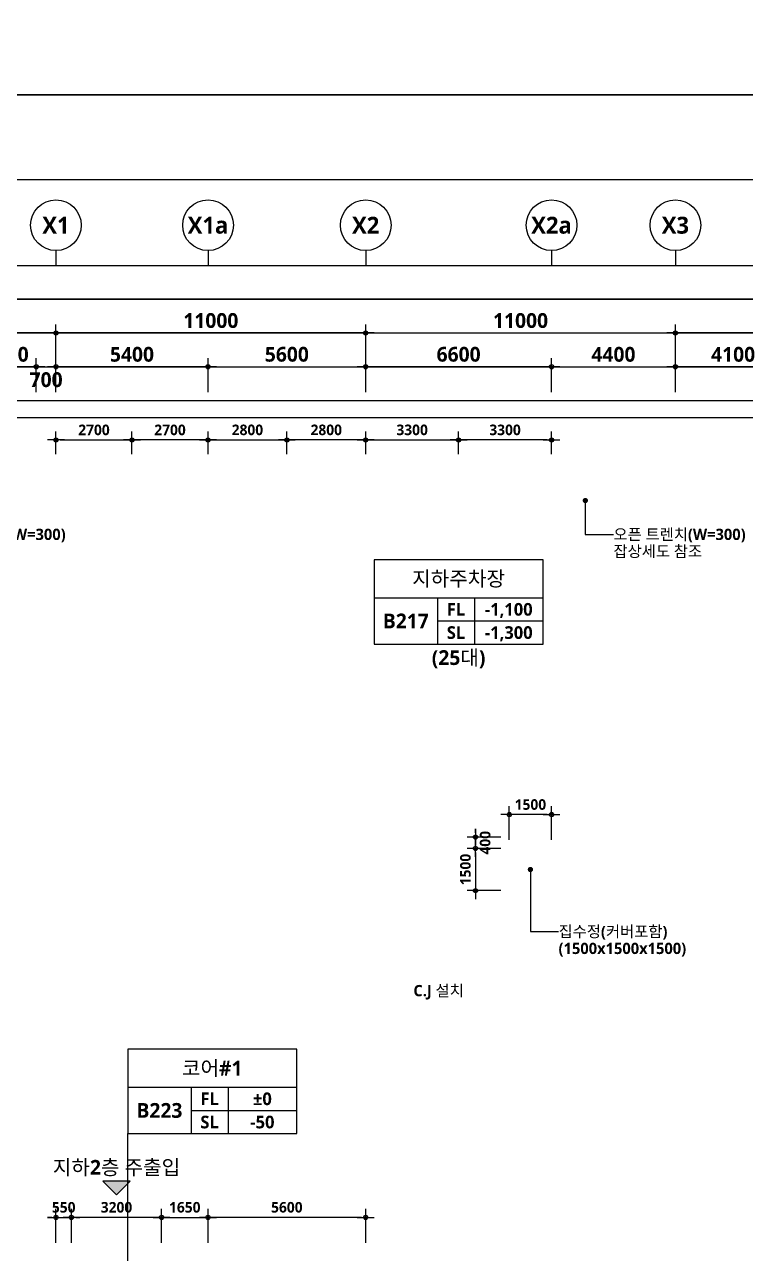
# Model space of a CAD drawing. Header units: millimetres. Extents: x -63924 to 190228206, y 0 to 456875599.
# Drawn here: x 28405 to 54007, y 84871 to 128498 of the extents above; entities that cross this region are included whole.
import ezdxf
from ezdxf.enums import TextEntityAlignment as Align

# ---------------------------------------------------------------- set-up
doc = ezdxf.new("R2010")
doc.units = ezdxf.units.MM
doc.header["$LTSCALE"] = 150
doc.header["$MEASUREMENT"] = 0
doc.header["$PDSIZE"] = -10
doc.layers.get('0').update_dxf_attribs({"linetype": 'CONTINUOUS'})
doc.layers.get('Defpoints').update_dxf_attribs({"color": 153, "linetype": 'CONTINUOUS'})
for name, color, linetype in [('A-ANNO-DIM', 4, 'CONTINUOUS'), ('A-ANNO-ENT', 1, 'CONTINUOUS'), ('A-ANNO-GRA1', 7, 'CONTINUOUS'), ('A-ANNO-LEAD', 4, 'CONTINUOUS'), ('A-ANNO-TEXT1', 7, 'CONTINUOUS'), ('A-ANNO-TEXT2', 3, 'CONTINUOUS'), ('A-ST-AXIS-BUB', 7, 'CONTINUOUS'), ('A-ST-AXIS-DIM', 7, 'CONTINUOUS')]:
    doc.layers.add(name, color=color, linetype=linetype)
for name, color, linetype, plot in [('Defpoint', 161, 'CONTINUOUS', False), ('G(그리드1)', 185, 'CONTINUOUS', False), ('G(그리드2)', 235, 'CONTINUOUS', False)]:
    doc.layers.add(name, color=color, linetype=linetype, plot=plot)
doc.styles.add('2020음성 1차', font='')
doc.styles.add('SH_나눔', font='')
doc.styles.add('SH_대대리576', font='')
doc.styles.add('SH_진천_나눔', font='')
doc.styles.get('2020음성 1차').set_extended_font_data('NanumGothic', bold=True)
doc.styles.get('SH_나눔').set_extended_font_data('NanumGothic', bold=True)
doc.styles.get('SH_대대리576').set_extended_font_data('NanumGothic', bold=True)
doc.styles.get('SH_진천_나눔').set_extended_font_data('NanumGothic', bold=True)
doc.dimstyles.new('SHP 300', dxfattribs={"dimscale": 150, "dimtxt": 3.5, "dimasz": 1, "dimexe": 2, "dimexo": 2, "dimgap": 1, "dimtad": 1, "dimdec": 0, "dimzin": 0, "dimdsep": 46, "dimtxsty": 'SH_대대리576', "dimblk": 'DIMDOT', "dimcen": 0.09, "dimclrt": 3, "dimadec": 0, "dimazin": 1, "dimtfac": 1, "dimtdec": 0, "dimtix": 1, "dimtmove": 2, "dimatfit": 0, "dimldrblk": 'DIMDOT', "dimfxl": 1, "dimtolj": 1, "dimtzin": 0, "dimarcsym": 0})
doc.dimstyles.new('SHP300내부', dxfattribs={"dimscale": 150, "dimtxt": 2.5, "dimasz": 1, "dimexe": 2, "dimexo": 2, "dimgap": 1, "dimtad": 1, "dimdec": 0, "dimzin": 0, "dimdsep": 46, "dimtxsty": 'SH_대대리576', "dimblk": 'DIMDOT', "dimcen": 0.09, "dimclrd": 256, "dimclre": 256, "dimclrt": 3, "dimadec": 0, "dimazin": 1, "dimtfac": 1, "dimtdec": 0, "dimtix": 1, "dimtmove": 2, "dimatfit": 0, "dimldrblk": 'DIMDOT', "dimfxl": 1, "dimtolj": 1, "dimtzin": 0, "dimlwd": -1, "dimlwe": -1, "dimarcsym": 0})

# ---------------------------------------------------------------- blocks, each defined once
blk = doc.blocks.new('DIMDOT')
at = {"color": 0}
blk.add_line((-2, 0), (2, 0), dxfattribs=at)
for radius in [0.5, 0.25]:
    blk.add_circle((0, 0), radius, dxfattribs=at)
blk = doc.blocks.new('*D23')
at = {"layer": 'A-ST-AXIS-DIM', "color": 0, "lineweight": -2, "transparency": 16777216}
for p, q in [((51520, 115450), (51520, 117850)), ((62520, 115450), (62520, 117850)), ((62370, 117550), (51670, 117550))]:
    blk.add_line(p, q, dxfattribs=at)
at = {"layer": 'Defpoints', "color": 0, "transparency": 16777216}
for p in [(51520, 117550), (51520, 115150), (62520, 115150)]:
    blk.add_point(p, dxfattribs=at)
at = {"layer": 'A-ST-AXIS-DIM', "color": 0, "linetype": 'ByBlock', "lineweight": -2, "transparency": 16777216, "xscale": 150, "yscale": 150, "zscale": 150, "rotation": 180}
blk.add_blockref('DIMDOT', (51520, 117550), dxfattribs=at)
at = {"layer": 'A-ST-AXIS-DIM', "color": 0, "linetype": 'ByBlock', "lineweight": -2, "transparency": 16777216, "xscale": 150, "yscale": 150, "zscale": 150}
blk.add_blockref('DIMDOT', (62520, 117550), dxfattribs=at)
at = {"layer": 'A-ST-AXIS-DIM', "color": 3, "transparency": 16777216, "insert": (57020, 117988), "char_height": 525, "attachment_point": 5, "style": 'SH_대대리576'}
blk.add_mtext('\\A1;11000', dxfattribs=at)
blk = doc.blocks.new('*D24')
at = {"layer": 'A-ST-AXIS-DIM', "color": 0, "lineweight": -2, "transparency": 16777216}
for p, q in [((40520, 115450), (40520, 117850)), ((51520, 115450), (51520, 117850)), ((40670, 117550), (51370, 117550))]:
    blk.add_line(p, q, dxfattribs=at)
at = {"layer": 'Defpoints', "color": 0, "transparency": 16777216}
for p in [(51520, 117550), (40520, 115150), (51520, 115150)]:
    blk.add_point(p, dxfattribs=at)
at = {"layer": 'A-ST-AXIS-DIM', "color": 0, "linetype": 'ByBlock', "lineweight": -2, "transparency": 16777216, "xscale": 150, "yscale": 150, "zscale": 150, "rotation": 180}
blk.add_blockref('DIMDOT', (40520, 117550), dxfattribs=at)
at = {"layer": 'A-ST-AXIS-DIM', "color": 0, "linetype": 'ByBlock', "lineweight": -2, "transparency": 16777216, "xscale": 150, "yscale": 150, "zscale": 150}
blk.add_blockref('DIMDOT', (51520, 117550), dxfattribs=at)
at = {"layer": 'A-ST-AXIS-DIM', "color": 3, "transparency": 16777216, "insert": (46020, 117988), "char_height": 525, "attachment_point": 5, "style": 'SH_대대리576'}
blk.add_mtext('\\A1;11000', dxfattribs=at)
blk = doc.blocks.new('*D25')
at = {"layer": 'A-ST-AXIS-DIM', "color": 0, "lineweight": -2, "transparency": 16777216}
for p, q in [((29520, 115450), (29520, 117850)), ((40520, 115450), (40520, 117850)), ((40370, 117550), (29670, 117550))]:
    blk.add_line(p, q, dxfattribs=at)
at = {"layer": 'Defpoints', "color": 0, "transparency": 16777216}
for p in [(29520, 117550), (29520, 115150), (40520, 115150)]:
    blk.add_point(p, dxfattribs=at)
at = {"layer": 'A-ST-AXIS-DIM', "color": 0, "linetype": 'ByBlock', "lineweight": -2, "transparency": 16777216, "xscale": 150, "yscale": 150, "zscale": 150, "rotation": 180}
blk.add_blockref('DIMDOT', (29520, 117550), dxfattribs=at)
at = {"layer": 'A-ST-AXIS-DIM', "color": 0, "linetype": 'ByBlock', "lineweight": -2, "transparency": 16777216, "xscale": 150, "yscale": 150, "zscale": 150}
blk.add_blockref('DIMDOT', (40520, 117550), dxfattribs=at)
at = {"layer": 'A-ST-AXIS-DIM', "color": 3, "transparency": 16777216, "insert": (35020, 117988), "char_height": 525, "attachment_point": 5, "style": 'SH_대대리576'}
blk.add_mtext('\\A1;11000', dxfattribs=at)
blk = doc.blocks.new('*D26')
at = {"layer": 'A-ST-AXIS-DIM', "color": 0, "lineweight": -2, "transparency": 16777216}
for p, q in [((13920, 115450), (13920, 117850)), ((29520, 115450), (29520, 117850)), ((29370, 117550), (14070, 117550))]:
    blk.add_line(p, q, dxfattribs=at)
at = {"layer": 'Defpoints', "color": 0, "transparency": 16777216}
for p in [(13920, 117550), (13920, 115150), (29520, 115150)]:
    blk.add_point(p, dxfattribs=at)
at = {"layer": 'A-ST-AXIS-DIM', "color": 0, "linetype": 'ByBlock', "lineweight": -2, "transparency": 16777216, "xscale": 150, "yscale": 150, "zscale": 150, "rotation": 180}
blk.add_blockref('DIMDOT', (13920, 117550), dxfattribs=at)
at = {"layer": 'A-ST-AXIS-DIM', "color": 0, "linetype": 'ByBlock', "lineweight": -2, "transparency": 16777216, "xscale": 150, "yscale": 150, "zscale": 150}
blk.add_blockref('DIMDOT', (29520, 117550), dxfattribs=at)
at = {"layer": 'A-ST-AXIS-DIM', "color": 3, "transparency": 16777216, "insert": (21720, 117990), "char_height": 525, "attachment_point": 5, "style": 'SH_대대리576'}
blk.add_mtext('\\A1;15600', dxfattribs=at)
blk = doc.blocks.new('A-ST-AXIS-BUB-1')
at = {"layer": 'A-ST-AXIS-BUB'}
blk.add_line((0, 350), (0, 0), dxfattribs=at)
blk.add_circle((0, 950), 600, dxfattribs=at)
blk = doc.blocks.new('*D27')
at = {"layer": 'A-ST-AXIS-DIM', "color": 0, "lineweight": -2, "transparency": 16777216}
for p, q in [((26720, 115450), (26720, 116650)), ((28820, 115450), (28820, 116650)), ((28670, 116350), (26870, 116350))]:
    blk.add_line(p, q, dxfattribs=at)
at = {"layer": 'Defpoints', "color": 0, "transparency": 16777216}
for p in [(26720, 116350), (26720, 115150), (28820, 115150)]:
    blk.add_point(p, dxfattribs=at)
at = {"layer": 'A-ST-AXIS-DIM', "color": 0, "linetype": 'ByBlock', "lineweight": -2, "transparency": 16777216, "xscale": 150, "yscale": 150, "zscale": 150, "rotation": 180}
blk.add_blockref('DIMDOT', (26720, 116350), dxfattribs=at)
at = {"layer": 'A-ST-AXIS-DIM', "color": 0, "linetype": 'ByBlock', "lineweight": -2, "transparency": 16777216, "xscale": 150, "yscale": 150, "zscale": 150}
blk.add_blockref('DIMDOT', (28820, 116350), dxfattribs=at)
at = {"layer": 'A-ST-AXIS-DIM', "color": 3, "transparency": 16777216, "insert": (27770, 116789), "char_height": 525, "attachment_point": 5, "style": 'SH_대대리576'}
blk.add_mtext('\\A1;2100', dxfattribs=at)
blk = doc.blocks.new('*D307')
at = {"layer": 'A-ST-AXIS-DIM', "color": 0, "lineweight": -2, "transparency": 16777216}
for p, q in [((28820, 115450), (28820, 116650)), ((29520, 115450), (29520, 116650)), ((28970, 116350), (29370, 116350))]:
    blk.add_line(p, q, dxfattribs=at)
at = {"layer": 'Defpoints', "color": 0, "transparency": 16777216}
for p in [(29520, 116350), (28820, 115150), (29520, 115150)]:
    blk.add_point(p, dxfattribs=at)
at = {"layer": 'A-ST-AXIS-DIM', "color": 0, "linetype": 'ByBlock', "lineweight": -2, "transparency": 16777216, "xscale": 150, "yscale": 150, "zscale": 150, "rotation": 180}
blk.add_blockref('DIMDOT', (28820, 116350), dxfattribs=at)
at = {"layer": 'A-ST-AXIS-DIM', "color": 0, "linetype": 'ByBlock', "lineweight": -2, "transparency": 16777216, "xscale": 150, "yscale": 150, "zscale": 150}
blk.add_blockref('DIMDOT', (29520, 116350), dxfattribs=at)
at = {"layer": 'A-ST-AXIS-DIM', "color": 3, "transparency": 16777216, "insert": (29170, 115888), "char_height": 525, "attachment_point": 5, "style": 'SH_대대리576'}
blk.add_mtext('\\A1;700', dxfattribs=at)
blk = doc.blocks.new('*D308')
at = {"layer": 'A-ST-AXIS-DIM', "color": 0, "lineweight": -2, "transparency": 16777216}
for p, q in [((29520, 115450), (29520, 116650)), ((34920, 115450), (34920, 116650)), ((34770, 116350), (29670, 116350))]:
    blk.add_line(p, q, dxfattribs=at)
at = {"layer": 'Defpoints', "color": 0, "transparency": 16777216}
for p in [(29520, 116350), (29520, 115150), (34920, 115150)]:
    blk.add_point(p, dxfattribs=at)
at = {"layer": 'A-ST-AXIS-DIM', "color": 0, "linetype": 'ByBlock', "lineweight": -2, "transparency": 16777216, "xscale": 150, "yscale": 150, "zscale": 150, "rotation": 180}
blk.add_blockref('DIMDOT', (29520, 116350), dxfattribs=at)
at = {"layer": 'A-ST-AXIS-DIM', "color": 0, "linetype": 'ByBlock', "lineweight": -2, "transparency": 16777216, "xscale": 150, "yscale": 150, "zscale": 150}
blk.add_blockref('DIMDOT', (34920, 116350), dxfattribs=at)
at = {"layer": 'A-ST-AXIS-DIM', "color": 3, "transparency": 16777216, "insert": (32220, 116789), "char_height": 525, "attachment_point": 5, "style": 'SH_대대리576'}
blk.add_mtext('\\A1;5400', dxfattribs=at)
blk = doc.blocks.new('*D309')
at = {"layer": 'A-ST-AXIS-DIM', "color": 0, "lineweight": -2, "transparency": 16777216}
for p, q in [((34920, 115450), (34920, 116650)), ((40520, 115450), (40520, 116650)), ((35070, 116350), (40370, 116350))]:
    blk.add_line(p, q, dxfattribs=at)
at = {"layer": 'Defpoints', "color": 0, "transparency": 16777216}
for p in [(40520, 116350), (34920, 115150), (40520, 115150)]:
    blk.add_point(p, dxfattribs=at)
at = {"layer": 'A-ST-AXIS-DIM', "color": 0, "linetype": 'ByBlock', "lineweight": -2, "transparency": 16777216, "xscale": 150, "yscale": 150, "zscale": 150, "rotation": 180}
blk.add_blockref('DIMDOT', (34920, 116350), dxfattribs=at)
at = {"layer": 'A-ST-AXIS-DIM', "color": 0, "linetype": 'ByBlock', "lineweight": -2, "transparency": 16777216, "xscale": 150, "yscale": 150, "zscale": 150}
blk.add_blockref('DIMDOT', (40520, 116350), dxfattribs=at)
at = {"layer": 'A-ST-AXIS-DIM', "color": 3, "transparency": 16777216, "insert": (37720, 116790), "char_height": 525, "attachment_point": 5, "style": 'SH_대대리576'}
blk.add_mtext('\\A1;5600', dxfattribs=at)
blk = doc.blocks.new('*D310')
at = {"layer": 'A-ST-AXIS-DIM', "color": 0, "lineweight": -2, "transparency": 16777216}
for p, q in [((40520, 115450), (40520, 116650)), ((47120, 115450), (47120, 116650)), ((46970, 116350), (40670, 116350))]:
    blk.add_line(p, q, dxfattribs=at)
at = {"layer": 'Defpoints', "color": 0, "transparency": 16777216}
for p in [(40520, 116350), (40520, 115150), (47120, 115150)]:
    blk.add_point(p, dxfattribs=at)
at = {"layer": 'A-ST-AXIS-DIM', "color": 0, "linetype": 'ByBlock', "lineweight": -2, "transparency": 16777216, "xscale": 150, "yscale": 150, "zscale": 150, "rotation": 180}
blk.add_blockref('DIMDOT', (40520, 116350), dxfattribs=at)
at = {"layer": 'A-ST-AXIS-DIM', "color": 0, "linetype": 'ByBlock', "lineweight": -2, "transparency": 16777216, "xscale": 150, "yscale": 150, "zscale": 150}
blk.add_blockref('DIMDOT', (47120, 116350), dxfattribs=at)
at = {"layer": 'A-ST-AXIS-DIM', "color": 3, "transparency": 16777216, "insert": (43820, 116790), "char_height": 525, "attachment_point": 5, "style": 'SH_대대리576'}
blk.add_mtext('\\A1;6600', dxfattribs=at)
blk = doc.blocks.new('*D311')
at = {"layer": 'A-ST-AXIS-DIM', "color": 0, "lineweight": -2, "transparency": 16777216}
for p, q in [((47120, 115450), (47120, 116650)), ((51520, 115450), (51520, 116650)), ((47270, 116350), (51370, 116350))]:
    blk.add_line(p, q, dxfattribs=at)
at = {"layer": 'Defpoints', "color": 0, "transparency": 16777216}
for p in [(51520, 116350), (47120, 115150), (51520, 115150)]:
    blk.add_point(p, dxfattribs=at)
at = {"layer": 'A-ST-AXIS-DIM', "color": 0, "linetype": 'ByBlock', "lineweight": -2, "transparency": 16777216, "xscale": 150, "yscale": 150, "zscale": 150, "rotation": 180}
blk.add_blockref('DIMDOT', (47120, 116350), dxfattribs=at)
at = {"layer": 'A-ST-AXIS-DIM', "color": 0, "linetype": 'ByBlock', "lineweight": -2, "transparency": 16777216, "xscale": 150, "yscale": 150, "zscale": 150}
blk.add_blockref('DIMDOT', (51520, 116350), dxfattribs=at)
at = {"layer": 'A-ST-AXIS-DIM', "color": 3, "transparency": 16777216, "insert": (49320, 116788), "char_height": 525, "attachment_point": 5, "style": 'SH_대대리576'}
blk.add_mtext('\\A1;4400', dxfattribs=at)
blk = doc.blocks.new('*D312')
at = {"layer": 'A-ST-AXIS-DIM', "color": 0, "lineweight": -2, "transparency": 16777216}
for p, q in [((51520, 115450), (51520, 116650)), ((55620, 115450), (55620, 116650)), ((55470, 116350), (51670, 116350))]:
    blk.add_line(p, q, dxfattribs=at)
at = {"layer": 'Defpoints', "color": 0, "transparency": 16777216}
for p in [(51520, 116350), (51520, 115150), (55620, 115150)]:
    blk.add_point(p, dxfattribs=at)
at = {"layer": 'A-ST-AXIS-DIM', "color": 0, "linetype": 'ByBlock', "lineweight": -2, "transparency": 16777216, "xscale": 150, "yscale": 150, "zscale": 150, "rotation": 180}
blk.add_blockref('DIMDOT', (51520, 116350), dxfattribs=at)
at = {"layer": 'A-ST-AXIS-DIM', "color": 0, "linetype": 'ByBlock', "lineweight": -2, "transparency": 16777216, "xscale": 150, "yscale": 150, "zscale": 150}
blk.add_blockref('DIMDOT', (55620, 116350), dxfattribs=at)
at = {"layer": 'A-ST-AXIS-DIM', "color": 3, "transparency": 16777216, "insert": (53570, 116788), "char_height": 525, "attachment_point": 5, "style": 'SH_대대리576'}
blk.add_mtext('\\A1;4100', dxfattribs=at)
blk = doc.blocks.new('*D365')
at = {"layer": 'A-ANNO-DIM', "transparency": 16777216}
for p, q in [((29520, 113250), (29520, 114050)), ((32220, 113250), (32220, 114050)), ((29670, 113750), (32070, 113750))]:
    blk.add_line(p, q, dxfattribs=at)
at = {"layer": 'Defpoints', "color": 0, "transparency": 16777216}
for p in [(32220, 113750), (29520, 112950), (32220, 112950)]:
    blk.add_point(p, dxfattribs=at)
at = {"layer": 'A-ANNO-DIM', "linetype": 'ByBlock', "transparency": 16777216, "xscale": 150, "yscale": 150, "zscale": 150, "rotation": 180}
blk.add_blockref('DIMDOT', (29520, 113750), dxfattribs=at)
at = {"layer": 'A-ANNO-DIM', "linetype": 'ByBlock', "transparency": 16777216, "xscale": 150, "yscale": 150, "zscale": 150}
blk.add_blockref('DIMDOT', (32220, 113750), dxfattribs=at)
at = {"layer": 'A-ANNO-DIM', "color": 3, "transparency": 16777216, "insert": (30870, 114106), "char_height": 375, "attachment_point": 5, "style": 'SH_대대리576'}
blk.add_mtext('\\A1;2700', dxfattribs=at)
blk = doc.blocks.new('*D366')
at = {"layer": 'A-ANNO-DIM', "transparency": 16777216}
for p, q in [((32220, 113250), (32220, 114050)), ((34920, 113250), (34920, 114050)), ((34770, 113750), (32370, 113750))]:
    blk.add_line(p, q, dxfattribs=at)
at = {"layer": 'Defpoints', "color": 0, "transparency": 16777216}
for p in [(32220, 113750), (32220, 112950), (34920, 112950)]:
    blk.add_point(p, dxfattribs=at)
at = {"layer": 'A-ANNO-DIM', "linetype": 'ByBlock', "transparency": 16777216, "xscale": 150, "yscale": 150, "zscale": 150, "rotation": 180}
blk.add_blockref('DIMDOT', (32220, 113750), dxfattribs=at)
at = {"layer": 'A-ANNO-DIM', "linetype": 'ByBlock', "transparency": 16777216, "xscale": 150, "yscale": 150, "zscale": 150}
blk.add_blockref('DIMDOT', (34920, 113750), dxfattribs=at)
at = {"layer": 'A-ANNO-DIM', "color": 3, "transparency": 16777216, "insert": (33570, 114106), "char_height": 375, "attachment_point": 5, "style": 'SH_대대리576'}
blk.add_mtext('\\A1;2700', dxfattribs=at)
blk = doc.blocks.new('*D367')
at = {"layer": 'A-ANNO-DIM', "transparency": 16777216}
for p, q in [((37720, 113250), (37720, 114050)), ((40520, 113250), (40520, 114050)), ((40370, 113750), (37870, 113750))]:
    blk.add_line(p, q, dxfattribs=at)
at = {"layer": 'Defpoints', "color": 0, "transparency": 16777216}
for p in [(37720, 113750), (37720, 112950), (40520, 112950)]:
    blk.add_point(p, dxfattribs=at)
at = {"layer": 'A-ANNO-DIM', "linetype": 'ByBlock', "transparency": 16777216, "xscale": 150, "yscale": 150, "zscale": 150, "rotation": 180}
blk.add_blockref('DIMDOT', (37720, 113750), dxfattribs=at)
at = {"layer": 'A-ANNO-DIM', "linetype": 'ByBlock', "transparency": 16777216, "xscale": 150, "yscale": 150, "zscale": 150}
blk.add_blockref('DIMDOT', (40520, 113750), dxfattribs=at)
at = {"layer": 'A-ANNO-DIM', "color": 3, "transparency": 16777216, "insert": (39120, 114107), "char_height": 375, "attachment_point": 5, "style": 'SH_대대리576'}
blk.add_mtext('\\A1;2800', dxfattribs=at)
blk = doc.blocks.new('*D368')
at = {"layer": 'A-ANNO-DIM', "transparency": 16777216}
for p, q in [((34920, 113250), (34920, 114050)), ((37720, 113250), (37720, 114050)), ((35070, 113750), (37570, 113750))]:
    blk.add_line(p, q, dxfattribs=at)
at = {"layer": 'Defpoints', "color": 0, "transparency": 16777216}
for p in [(37720, 113750), (34920, 112950), (37720, 112950)]:
    blk.add_point(p, dxfattribs=at)
at = {"layer": 'A-ANNO-DIM', "linetype": 'ByBlock', "transparency": 16777216, "xscale": 150, "yscale": 150, "zscale": 150, "rotation": 180}
blk.add_blockref('DIMDOT', (34920, 113750), dxfattribs=at)
at = {"layer": 'A-ANNO-DIM', "linetype": 'ByBlock', "transparency": 16777216, "xscale": 150, "yscale": 150, "zscale": 150}
blk.add_blockref('DIMDOT', (37720, 113750), dxfattribs=at)
at = {"layer": 'A-ANNO-DIM', "color": 3, "transparency": 16777216, "insert": (36320, 114107), "char_height": 375, "attachment_point": 5, "style": 'SH_대대리576'}
blk.add_mtext('\\A1;2800', dxfattribs=at)
blk = doc.blocks.new('*D369')
at = {"layer": 'A-ANNO-DIM', "transparency": 16777216}
for p, q in [((40520, 113250), (40520, 114050)), ((43820, 113250), (43820, 114050)), ((40670, 113750), (43670, 113750))]:
    blk.add_line(p, q, dxfattribs=at)
at = {"layer": 'Defpoints', "color": 0, "transparency": 16777216}
for p in [(43820, 113750), (40520, 112950), (43820, 112950)]:
    blk.add_point(p, dxfattribs=at)
at = {"layer": 'A-ANNO-DIM', "linetype": 'ByBlock', "transparency": 16777216, "xscale": 150, "yscale": 150, "zscale": 150, "rotation": 180}
blk.add_blockref('DIMDOT', (40520, 113750), dxfattribs=at)
at = {"layer": 'A-ANNO-DIM', "linetype": 'ByBlock', "transparency": 16777216, "xscale": 150, "yscale": 150, "zscale": 150}
blk.add_blockref('DIMDOT', (43820, 113750), dxfattribs=at)
at = {"layer": 'A-ANNO-DIM', "color": 3, "transparency": 16777216, "insert": (42170, 114107), "char_height": 375, "attachment_point": 5, "style": 'SH_대대리576'}
blk.add_mtext('\\A1;3300', dxfattribs=at)
blk = doc.blocks.new('*D370')
at = {"layer": 'A-ANNO-DIM', "transparency": 16777216}
for p, q in [((43820, 113250), (43820, 114050)), ((47120, 113250), (47120, 114050)), ((46970, 113750), (43970, 113750))]:
    blk.add_line(p, q, dxfattribs=at)
at = {"layer": 'Defpoints', "color": 0, "transparency": 16777216}
for p in [(43820, 113750), (43820, 112950), (47120, 112950)]:
    blk.add_point(p, dxfattribs=at)
at = {"layer": 'A-ANNO-DIM', "linetype": 'ByBlock', "transparency": 16777216, "xscale": 150, "yscale": 150, "zscale": 150, "rotation": 180}
blk.add_blockref('DIMDOT', (43820, 113750), dxfattribs=at)
at = {"layer": 'A-ANNO-DIM', "linetype": 'ByBlock', "transparency": 16777216, "xscale": 150, "yscale": 150, "zscale": 150}
blk.add_blockref('DIMDOT', (47120, 113750), dxfattribs=at)
at = {"layer": 'A-ANNO-DIM', "color": 3, "transparency": 16777216, "insert": (45470, 114107), "char_height": 375, "attachment_point": 5, "style": 'SH_대대리576'}
blk.add_mtext('\\A1;3300', dxfattribs=at)
blk = doc.blocks.new('*D411')
at = {"layer": 'A-ANNO-DIM', "transparency": 16777216}
for p, q in [((29520, 85250), (29520, 86450)), ((30070, 85250), (30070, 86450)), ((29370, 86150), (29220, 86150)), ((29520, 86150), (30070, 86150)), ((30220, 86150), (30370, 86150))]:
    blk.add_line(p, q, dxfattribs=at)
at = {"layer": 'Defpoints', "color": 0, "transparency": 16777216}
for p in [(30070, 86150), (29520, 84950), (30070, 84950)]:
    blk.add_point(p, dxfattribs=at)
at = {"layer": 'A-ANNO-DIM', "linetype": 'ByBlock', "transparency": 16777216, "xscale": 150, "yscale": 150, "zscale": 150}
blk.add_blockref('DIMDOT', (29520, 86150), dxfattribs=at)
at = {"layer": 'A-ANNO-DIM', "linetype": 'ByBlock', "transparency": 16777216, "xscale": 150, "yscale": 150, "zscale": 150, "rotation": 180}
blk.add_blockref('DIMDOT', (30070, 86150), dxfattribs=at)
at = {"layer": 'A-ANNO-DIM', "color": 3, "transparency": 16777216, "insert": (29795, 86506), "char_height": 375, "attachment_point": 5, "style": 'SH_대대리576'}
blk.add_mtext('\\A1;550', dxfattribs=at)
blk = doc.blocks.new('*D412')
at = {"layer": 'A-ANNO-DIM', "transparency": 16777216}
for p, q in [((30070, 85250), (30070, 86450)), ((33270, 85250), (33270, 86450)), ((33120, 86150), (30220, 86150))]:
    blk.add_line(p, q, dxfattribs=at)
at = {"layer": 'Defpoints', "color": 0, "transparency": 16777216}
for p in [(30070, 86150), (30070, 84950), (33270, 84950)]:
    blk.add_point(p, dxfattribs=at)
at = {"layer": 'A-ANNO-DIM', "linetype": 'ByBlock', "transparency": 16777216, "xscale": 150, "yscale": 150, "zscale": 150, "rotation": 180}
blk.add_blockref('DIMDOT', (30070, 86150), dxfattribs=at)
at = {"layer": 'A-ANNO-DIM', "linetype": 'ByBlock', "transparency": 16777216, "xscale": 150, "yscale": 150, "zscale": 150}
blk.add_blockref('DIMDOT', (33270, 86150), dxfattribs=at)
at = {"layer": 'A-ANNO-DIM', "color": 3, "transparency": 16777216, "insert": (31670, 86507), "char_height": 375, "attachment_point": 5, "style": 'SH_대대리576'}
blk.add_mtext('\\A1;3200', dxfattribs=at)
blk = doc.blocks.new('*D419')
at = {"layer": 'A-ANNO-DIM', "transparency": 16777216}
for p, q in [((33270, 85250), (33270, 86450)), ((34920, 85250), (34920, 86450)), ((33420, 86150), (34770, 86150))]:
    blk.add_line(p, q, dxfattribs=at)
at = {"layer": 'Defpoints', "color": 0, "transparency": 16777216}
for p in [(34920, 86150), (33270, 84950), (34920, 84950)]:
    blk.add_point(p, dxfattribs=at)
at = {"layer": 'A-ANNO-DIM', "linetype": 'ByBlock', "transparency": 16777216, "xscale": 150, "yscale": 150, "zscale": 150, "rotation": 180}
blk.add_blockref('DIMDOT', (33270, 86150), dxfattribs=at)
at = {"layer": 'A-ANNO-DIM', "linetype": 'ByBlock', "transparency": 16777216, "xscale": 150, "yscale": 150, "zscale": 150}
blk.add_blockref('DIMDOT', (34920, 86150), dxfattribs=at)
at = {"layer": 'A-ANNO-DIM', "color": 3, "transparency": 16777216, "insert": (34095, 86507), "char_height": 375, "attachment_point": 5, "style": 'SH_대대리576'}
blk.add_mtext('\\A1;1650', dxfattribs=at)
blk = doc.blocks.new('*D420')
at = {"layer": 'A-ANNO-DIM', "transparency": 16777216}
for p, q in [((34920, 85250), (34920, 86450)), ((40520, 85250), (40520, 86450)), ((40370, 86150), (35070, 86150))]:
    blk.add_line(p, q, dxfattribs=at)
at = {"layer": 'Defpoints', "color": 0, "transparency": 16777216}
for p in [(34920, 86150), (34920, 84950), (40520, 84950)]:
    blk.add_point(p, dxfattribs=at)
at = {"layer": 'A-ANNO-DIM', "linetype": 'ByBlock', "transparency": 16777216, "xscale": 150, "yscale": 150, "zscale": 150, "rotation": 180}
blk.add_blockref('DIMDOT', (34920, 86150), dxfattribs=at)
at = {"layer": 'A-ANNO-DIM', "linetype": 'ByBlock', "transparency": 16777216, "xscale": 150, "yscale": 150, "zscale": 150}
blk.add_blockref('DIMDOT', (40520, 86150), dxfattribs=at)
at = {"layer": 'A-ANNO-DIM', "color": 3, "transparency": 16777216, "insert": (37720, 86507), "char_height": 375, "attachment_point": 5, "style": 'SH_대대리576'}
blk.add_mtext('\\A1;5600', dxfattribs=at)
blk = doc.blocks.new('G$C9D92D8A7')
at = {"layer": 'A-ANNO-GRA1'}
for p, q in [((0, 11), (40, 11)), ((15, 11), (15, 0)), ((23.75, 11), (23.75, 0)), ((15, 5.5), (40, 5.5))]:
    blk.add_line(p, q, dxfattribs=at)
blk.add_lwpolyline([(0, 20), (0, 0), (40, 0), (40, 20)], close=True, dxfattribs=at)
at = {"style": '2020음성 1차'}
for tag, height, p in [('실명', 3.5, (20, 15.5)), ('마감레벨', 3, (31.875, 8.25)), ('실번호', 3.5, (7.5, 5.5)), ('구조레벨', 3, (31.875, 2.75))]:
    blk.add_attdef(tag, text='', height=height, dxfattribs=at).set_placement(p, align=Align.MIDDLE_CENTER)
at = {"layer": 'A-ANNO-TEXT1', "style": 'SH_나눔'}
for s, p in [('FL', (19.375, 8.25)), ('SL', (19.375, 2.75))]:
    blk.add_text(s, height=3, dxfattribs=at).set_placement(p, align=Align.MIDDLE)
blk = doc.blocks.new('*D1768')
at = {"layer": 'A-ANNO-DIM', "transparency": 16777216}
for p, q in [((45320, 99250), (44120, 99250)), ((44420, 99100), (44420, 97900)), ((45320, 97750), (44120, 97750))]:
    blk.add_line(p, q, dxfattribs=at)
at = {"layer": 'Defpoints', "color": 0, "transparency": 16777216}
for p in [(45620, 99250), (44420, 97750), (45620, 97750)]:
    blk.add_point(p, dxfattribs=at)
at = {"layer": 'A-ANNO-DIM', "linetype": 'ByBlock', "transparency": 16777216, "xscale": 150, "yscale": 150, "zscale": 150}
for p, rotation in [((44420, 99250), 90), ((44420, 97750), 270)]:
    blk.add_blockref('DIMDOT', p, dxfattribs=dict(at, rotation=rotation))
at = {"layer": 'A-ANNO-DIM', "color": 3, "transparency": 16777216, "insert": (44064, 98500), "char_height": 375, "attachment_point": 5, "rotation": 90, "style": 'SH_대대리576'}
blk.add_mtext('\\A1;1500', dxfattribs=at)
blk = doc.blocks.new('*D1769')
at = {"layer": 'A-ANNO-DIM', "transparency": 16777216}
for p, q in [((44420, 99800), (44420, 99950)), ((45320, 99650), (44120, 99650)), ((44420, 99250), (44420, 99650)), ((45320, 99250), (44120, 99250)), ((44420, 99100), (44420, 98950))]:
    blk.add_line(p, q, dxfattribs=at)
at = {"layer": 'Defpoints', "color": 0, "transparency": 16777216}
for p in [(44420, 99650), (45620, 99650), (45620, 99250)]:
    blk.add_point(p, dxfattribs=at)
at = {"layer": 'A-ANNO-DIM', "linetype": 'ByBlock', "transparency": 16777216, "xscale": 150, "yscale": 150, "zscale": 150}
for p, rotation in [((44420, 99650), 270), ((44420, 99250), 90)]:
    blk.add_blockref('DIMDOT', p, dxfattribs=dict(at, rotation=rotation))
at = {"layer": 'A-ANNO-DIM', "color": 3, "transparency": 16777216, "insert": (44764, 99450), "char_height": 375, "attachment_point": 5, "rotation": 90, "style": 'SH_대대리576'}
blk.add_mtext('\\A1;400', dxfattribs=at)
blk = doc.blocks.new('*D1770')
at = {"layer": 'A-ANNO-DIM', "transparency": 16777216}
for p, q in [((45620, 99550), (45620, 100750)), ((46970, 100450), (45770, 100450)), ((47120, 99550), (47120, 100750))]:
    blk.add_line(p, q, dxfattribs=at)
at = {"layer": 'Defpoints', "color": 0, "transparency": 16777216}
for p in [(45620, 100450), (45620, 99250), (47120, 99250)]:
    blk.add_point(p, dxfattribs=at)
at = {"layer": 'A-ANNO-DIM', "linetype": 'ByBlock', "transparency": 16777216, "xscale": 150, "yscale": 150, "zscale": 150, "rotation": 180}
blk.add_blockref('DIMDOT', (45620, 100450), dxfattribs=at)
at = {"layer": 'A-ANNO-DIM', "linetype": 'ByBlock', "transparency": 16777216, "xscale": 150, "yscale": 150, "zscale": 150}
blk.add_blockref('DIMDOT', (47120, 100450), dxfattribs=at)
at = {"layer": 'A-ANNO-DIM', "color": 3, "transparency": 16777216, "insert": (46370, 100806), "char_height": 375, "attachment_point": 5, "style": 'SH_대대리576'}
blk.add_mtext('\\A1;1500', dxfattribs=at)

msp = doc.modelspace()

# ---------------------------------------------------------------- hatches: boundary and pattern name
at = {"layer": 'A-ANNO-ENT'}
msp.add_hatch(color=256, dxfattribs=at).paths.add_polyline_path([(31186, 87434), (32154, 87434), (31670, 86950)])

# ---------------------------------------------------------------- linework, layer by layer
msp.add_lwpolyline([(32070, 78800), (32070, 89122.8)])
msp.add_lwpolyline([(32154, 87434), (31186, 87434), (31670, 86950)], close=True, dxfattribs=at)
at = {"layer": 'A-ANNO-LEAD', "const_width": 93.8}
for points in [[(48320, 111646.9, -1), (48320, 111553.1, -1)], [(46370, 98546.9, -1), (46370, 98453.1, -1)]]:
    msp.add_lwpolyline(points, format="xyb", close=True, dxfattribs=at)
at = {"layer": 'A-ANNO-LEAD'}
for points in [[(48320, 111600), (48320, 110400), (49320, 110400)], [(46370, 98500), (46370, 96300), (47370, 96300)]]:
    msp.add_lwpolyline(points, dxfattribs=at)
msp.add_lwpolyline([(40520, 93000, 0, 83.3, 0), (40645, 93216.5, 0, 0, 0), (41213.5, 94201.2, 0, 0, 0), (42213.5, 94201.2, 0, 0, 0)], format="xyseb", dxfattribs=at)
at = {"layer": 'A-ST-AXIS-DIM'}
msp.add_line((81314.3, 118750), (14070, 118750), dxfattribs=at)
at = {"layer": 'Defpoint'}
for points in [[(0, 126000), (89100, 126000), (89100, 252000), (0, 252000)], [(0, 126000), (89100, 126000), (89100, 0), (0, 0)], [(0, 0), (89100, 0), (89100, 126000), (0, 126000)], [(3000, 123000), (86100, 123000), (86100, 16500), (3000, 16500)], [(3000, 123000), (86100, 123000), (86100, 16500), (3000, 16500)]]:
    msp.add_lwpolyline(points, close=True, dxfattribs=at)
at = {"layer": 'G(그리드1)'}
for points in [[(6120, 119950), (84920, 119950), (84920, 18550), (6120, 18550)], [(7320, 118750), (83720, 118750), (83720, 20750), (7320, 20750)], [(8520, 117550), (82520, 117550), (82520, 21950), (8520, 21950)], [(9720, 116350), (81320, 116350), (81320, 23150), (9720, 23150)], [(10920, 115150), (80120, 115150), (80120, 24350), (10920, 24350)]]:
    msp.add_lwpolyline(points, close=True, dxfattribs=at)
at = {"layer": 'G(그리드2)'}
msp.add_lwpolyline([(11520, 114550), (79520, 114550), (79520, 24950), (11520, 24950)], close=True, dxfattribs=at)

# ---------------------------------------------------------------- block references
at = {"layer": 'A-ANNO-TEXT1'}
ref = msp.add_blockref('G$C9D92D8A7', (40820, 106500), dxfattribs=dict(at, xscale=150, yscale=150, zscale=150))
ref.add_attrib('실명', '지하주차장', dxfattribs={"layer": 'A-ANNO-TEXT2', "height": 525, "style": '2020음성 1차'}).set_placement((43820, 108825, 103000), align=Align.MIDDLE_CENTER)
ref.add_attrib('실번호', 'B217', dxfattribs={"layer": 'A-ANNO-TEXT2', "height": 525, "style": '2020음성 1차'}).set_placement((41945, 107325, 103000), align=Align.MIDDLE_CENTER)
ref.add_attrib('마감레벨', '-1,100', dxfattribs={"height": 450, "style": '2020음성 1차'}).set_placement((45601.2, 107737.5, 103000), align=Align.MIDDLE_CENTER)
ref.add_attrib('구조레벨', '-1,300', dxfattribs={"height": 450, "style": '2020음성 1차'}).set_placement((45601.2, 106912.5, 103000), align=Align.MIDDLE_CENTER)
ref = msp.add_blockref('G$C9D92D8A7', (32070, 89122.8), dxfattribs=dict(at, xscale=150, yscale=150, zscale=150))
ref.add_attrib('실명', '코어#1', dxfattribs={"layer": 'A-ANNO-TEXT2', "height": 525, "style": '2020음성 1차'}).set_placement((35070, 91447.8, 309000), align=Align.MIDDLE_CENTER)
ref.add_attrib('실번호', 'B223', dxfattribs={"layer": 'A-ANNO-TEXT2', "height": 525, "style": '2020음성 1차'}).set_placement((33195, 89947.8, 309000), align=Align.MIDDLE_CENTER)
ref.add_attrib('마감레벨', '%%p0', dxfattribs={"height": 450, "style": '2020음성 1차'}).set_placement((36851.2, 90360.3, 309000), align=Align.MIDDLE_CENTER)
ref.add_attrib('구조레벨', '-50', dxfattribs={"height": 450, "style": '2020음성 1차'}).set_placement((36851.2, 89535.3, 309000), align=Align.MIDDLE_CENTER)
at = {"layer": 'A-ST-AXIS-BUB', "xscale": 1.5, "yscale": 1.5, "zscale": 1.5}
for p in [(29520, 119950), (34920, 119950), (40520, 119950), (47120, 119950), (51520, 119950)]:
    msp.add_blockref('A-ST-AXIS-BUB-1', p, dxfattribs=at)

# ---------------------------------------------------------------- texts
at = {"layer": 'A-ANNO-TEXT1', "style": 'SH_대대리576'}
for s, p in [('X1', (29520, 121375)), ('X1a', (34920, 121375)), ('X2', (40520, 121375)), ('X2a', (47120, 121375)), ('X3', (51520, 121375))]:
    msp.add_text(s, height=600, dxfattribs=at).set_placement(p, align=Align.MIDDLE_CENTER)
at = {"layer": 'A-ANNO-TEXT1', "style": '2020음성 1차'}
for s, p in [('오픈 트렌치(W=300)', (25170, 110400)), ('오픈 트렌치(W=300)', (49320, 110400)), ('잡상세도 참조', (49320, 109800)), ('집수정(커버포함)', (47370, 96300)), ('(1500x1500x1500)', (47370, 95700)), ('C.J 설치', (42213.5, 94201.2))]:
    msp.add_text(s, height=400, dxfattribs=at).set_placement(p, align=Align.MIDDLE_LEFT)
at = {"layer": 'A-ANNO-TEXT1', "style": 'SH_진천_나눔'}
for s, p in [('(25대)', (43820, 106000)), ('지하2층 주출입', (31670, 87934))]:
    msp.add_text(s, height=525, dxfattribs=at).set_placement(p, align=Align.MIDDLE)

# ---------------------------------------------------------------- dimensions: what is measured, and where the dimension line sits
at = {"layer": 'A-ANNO-DIM'}
for base, p1, p2, angle, picture, middle in [((32220, 113750), (29520, 112950), (32220, 112950), 0, '*D365', (30870, 114106.1)), ((32220, 113750), (34920, 112950), (32220, 112950), 180, '*D366', (33570, 114106.1)), ((37720, 113750), (34920, 112950), (37720, 112950), 0, '*D368', (36320, 114106.9)), ((37720, 113750), (40520, 112950), (37720, 112950), 180, '*D367', (39120, 114106.9)), ((43820, 113750), (40520, 112950), (43820, 112950), 0, '*D369', (42170, 114106.9)), ((43820, 113750), (47120, 112950), (43820, 112950), 180, '*D370', (45470, 114106.9))]:
    dim = msp.add_linear_dim(base=base, p1=p1, p2=p2, angle=angle, dimstyle='SHP300내부', override={"dimtxsty": 'SH_대대리576', "dimldrblk": 'DIMDOT'}, dxfattribs=at)
    dim.commit()
    dim.dimension.update_dxf_attribs({"geometry": picture, "text_midpoint": middle})
for base, p1, p2, angle, picture, middle in [((45620, 100450), (47120, 99250), (45620, 99250), 0, '*D1770', (46370, 100806.1)), ((44420, 97750), (45620, 99250), (45620, 97750), 90, '*D1768', (44063.9, 98500)), ((30070, 86150), (29520, 84950), (30070, 84950), 180, '*D411', (29795, 86506.1)), ((30070, 86150), (33270, 84950), (30070, 84950), 0, '*D412', (31670, 86506.9)), ((34920, 86150), (33270, 84950), (34920, 84950), 180, '*D419', (34095, 86506.9)), ((34920, 86150), (40520, 84950), (34920, 84950), 0, '*D420', (37720, 86506.9))]:
    dim = msp.add_linear_dim(base=base, p1=p1, p2=p2, angle=angle, dimstyle='SHP300내부', dxfattribs=at)
    dim.commit()
    dim.dimension.update_dxf_attribs({"geometry": picture, "text_midpoint": middle})
dim = msp.add_linear_dim(base=(44420, 99650), p1=(45620, 99250), p2=(45620, 99650), angle=270, dimstyle='SHP300내부', dxfattribs=at)
dim.commit()
dim.dimension.update_dxf_attribs({"geometry": '*D1769', "text_midpoint": (44764.4, 99450), "dimtype": 160})
at = {"layer": 'A-ST-AXIS-DIM'}
for base, p1, p2, picture, middle in [((13920, 117550), (29520, 115150), (13920, 115150), '*D26', (21720, 117989.7)), ((29520, 117550), (40520, 115150), (29520, 115150), '*D25', (35020, 117987.9))]:
    dim = msp.add_linear_dim(base=base, p1=p1, p2=p2, dimstyle='SHP 300', override={"dimtxsty": 'SH_대대리576', "dimldrblk": 'DIMDOT'}, dxfattribs=at)
    dim.commit()
    dim.dimension.update_dxf_attribs({"geometry": picture, "text_midpoint": middle})
for base, p1, p2, angle, picture, middle in [((51520, 117550), (40520, 115150), (51520, 115150), 180, '*D24', (46020, 117987.9)), ((51520, 117550), (62520, 115150), (51520, 115150), 0, '*D23', (57020, 117987.9)), ((26720, 116350), (28820, 115150), (26720, 115150), 0, '*D27', (27770, 116788.6)), ((29520, 116350), (34920, 115150), (29520, 115150), 0, '*D308', (32220, 116788.6)), ((40520, 116350), (34920, 115150), (40520, 115150), 180, '*D309', (37720, 116789.7)), ((40520, 116350), (47120, 115150), (40520, 115150), 0, '*D310', (43820, 116789.7)), ((51520, 116350), (47120, 115150), (51520, 115150), 180, '*D311', (49320, 116787.9)), ((51520, 116350), (55620, 115150), (51520, 115150), 0, '*D312', (53570, 116787.9))]:
    dim = msp.add_linear_dim(base=base, p1=p1, p2=p2, angle=angle, dimstyle='SHP 300', override={"dimtxsty": 'SH_대대리576', "dimldrblk": 'DIMDOT'}, dxfattribs=at)
    dim.commit()
    dim.dimension.update_dxf_attribs({"geometry": picture, "text_midpoint": middle})
dim = msp.add_linear_dim(base=(29520, 116350), p1=(28820, 115150), p2=(29520, 115150), angle=180, dimstyle='SHP 300', override={"dimtxsty": 'SH_대대리576', "dimldrblk": 'DIMDOT'}, dxfattribs=at)
dim.commit()
dim.dimension.update_dxf_attribs({"geometry": '*D307', "text_midpoint": (29170, 115887.9), "dimtype": 160})

doc.saveas('drawing.dxf')
